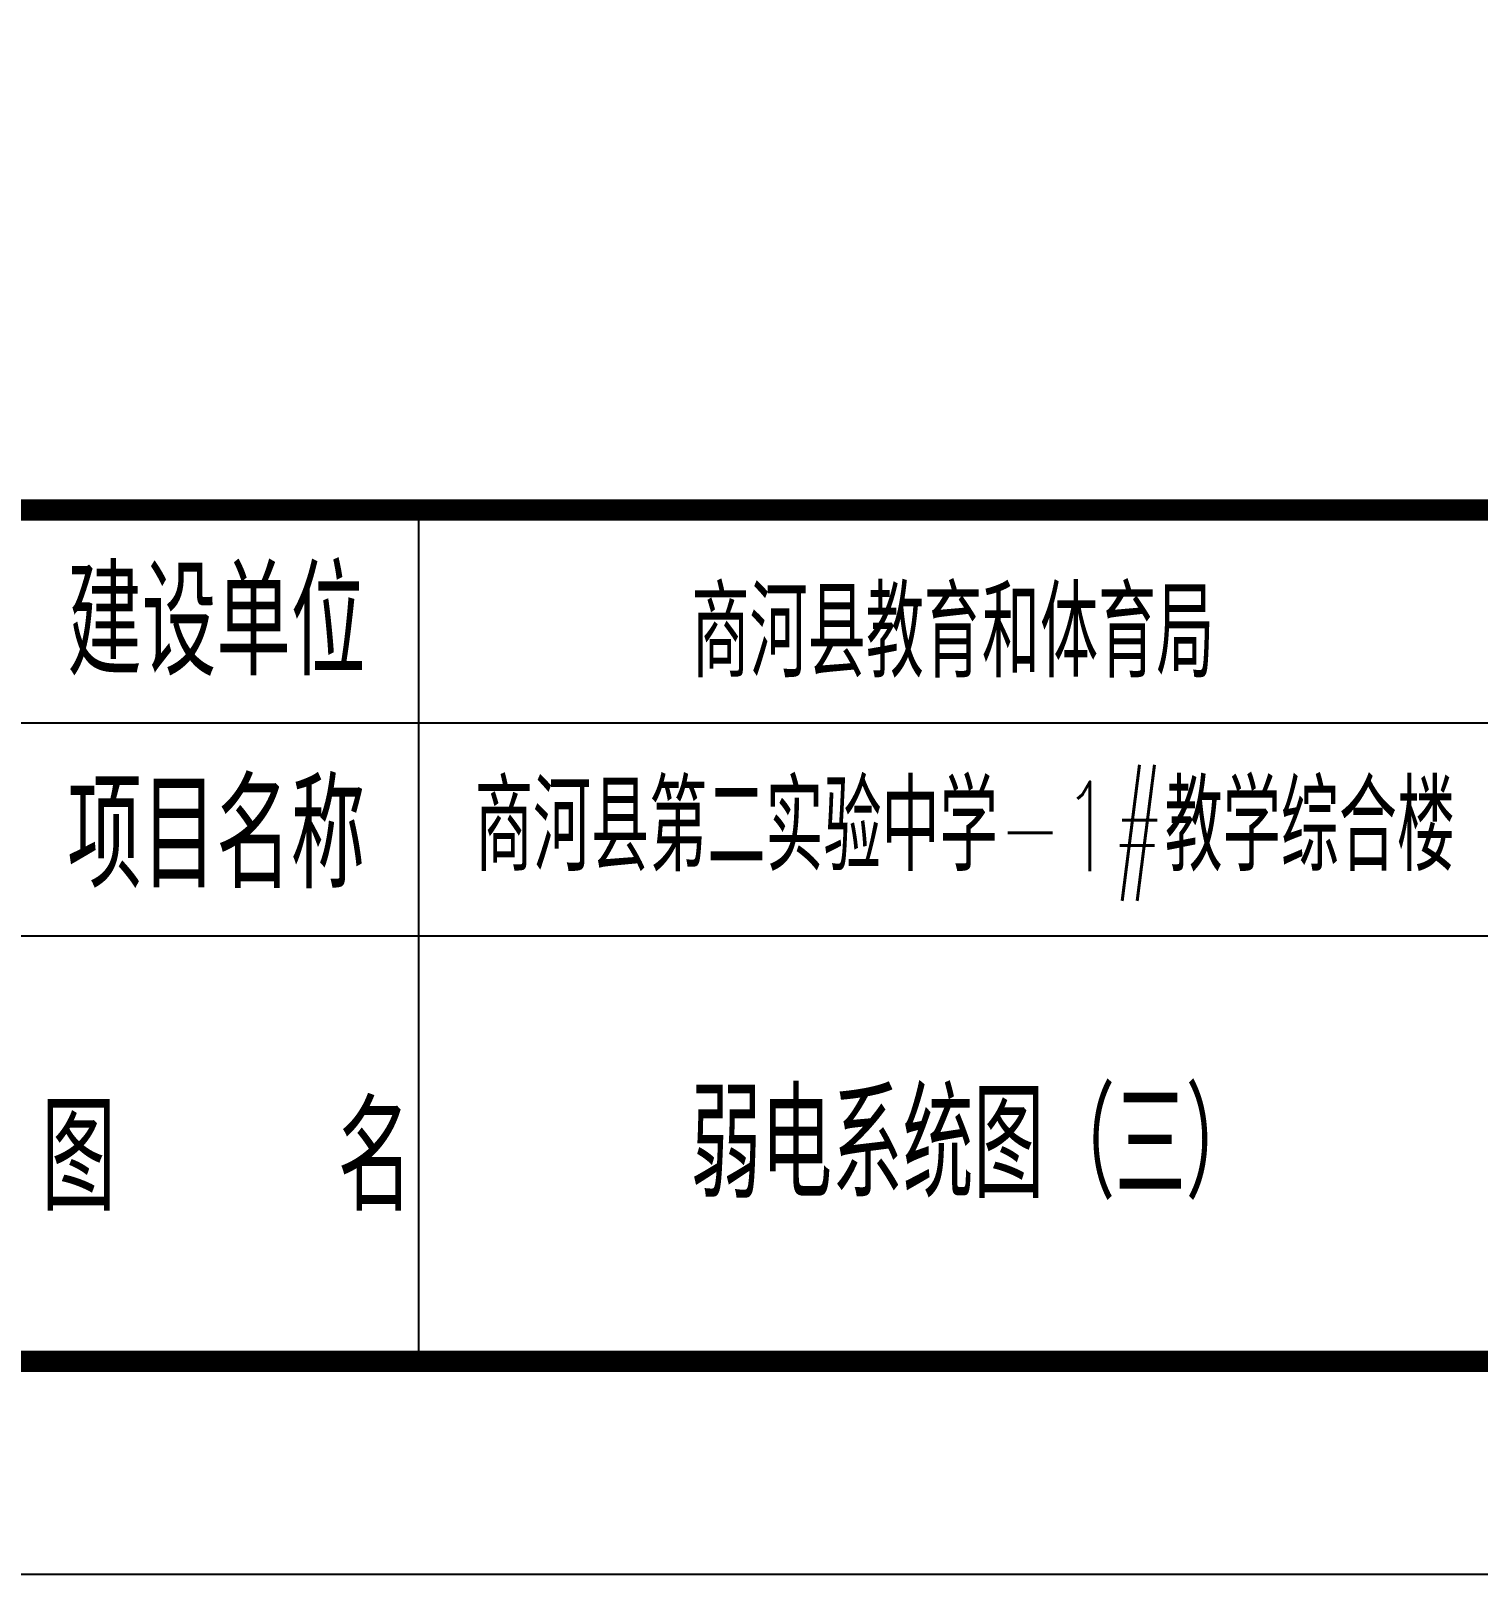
# Model space of a CAD drawing. Extents: x 196430 to 818205, y 904526 to 1974626.
# Drawn here: x 459332 to 466134, y 1781583 to 1788835 of the extents above; entities that cross this region are included whole.
import ezdxf
from ezdxf.enums import TextEntityAlignment as Align

# ---------------------------------------------------------------- set-up
doc = ezdxf.new("R2010")
doc.units = 0
doc.header["$LTSCALE"] = 1000
doc.header["$MEASUREMENT"] = 0
doc.layers.add('FRAME', color=7, linetype='Continuous')
doc.layers.add('TK', color=7, linetype='Continuous')
doc.styles.add('chml', font='CHMLTXT', dxfattribs={"width": 0.7, "bigfont": 'CHMLHZ'})
doc.styles.add('FRAME-3', font='romans.shx', dxfattribs={"width": 0.7, "bigfont": 'hztxt.shx'})

# ---------------------------------------------------------------- blocks, each defined once
blk = doc.blocks.new('a1')
at = {"layer": 'FRAME'}
for p, q in [((87519.7, 131240.1), (115319.7, 131240.1)), ((95019.7, 131240.1), (95019.7, 127240.1)), ((93119.7, 130240.1), (115319.7, 130240.1)), ((87519.7, 129240.1), (115319.7, 129240.1)), ((87519.7, 127240.1), (115319.7, 127240.1))]:
    blk.add_line(p, q, dxfattribs=at)
blk.add_lwpolyline([(32219.7, 126240.1), (116319.7, 126240.1), (116319.7, 185640.1), (32219.7, 185640.1)], close=True, dxfattribs=at)
at = {"layer": 'FRAME', "const_width": 100}
blk.add_lwpolyline([(34719.7, 127240.1), (115319.7, 127240.1), (115319.7, 184640.1), (34719.7, 184640.1)], close=True, dxfattribs=at)
blk.add_lwpolyline([(87519.7, 127240.1), (87519.7, 131240.1), (115319.7, 131240.1)], dxfattribs=at)
at = {"layer": 'FRAME', "style": 'FRAME-3'}
for s, height, width, p in [('建设单位', 500, 0.7, (94069.7, 130740.1)), ('商河县教育和体育局', 420, 0.65, (97531.3, 130686.5)), ('项目名称', 500, 0.7, (94069.7, 129740.1)), ('图    名', 500, 0.7, (94118.7, 128224.6))]:
    blk.add_text(s, height=height, dxfattribs=dict(at, width=width)).set_placement(p, align=Align.MIDDLE)
at = {"layer": 'FRAME', "style": 'FRAME-3', "width": 0.65}
blk.add_text('商河县第二实验中学-1#教学综合楼', height=420, dxfattribs=at).set_placement((97587.9, 129543.1), align=Align.CENTER)

msp = doc.modelspace()

# ---------------------------------------------------------------- block references
at = {"layer": 'FRAME'}
msp.add_blockref('a1', (366134.1, 1655343.1), dxfattribs=at)

# ---------------------------------------------------------------- texts
at = {"layer": 'TK', "color": 3, "style": 'chml', "width": 0.7}
msp.add_text('弱电系统图（三）', height=500, dxfattribs=at).set_placement((463762.1, 1783627.3), align=Align.MIDDLE)

doc.saveas('drawing.dxf')
